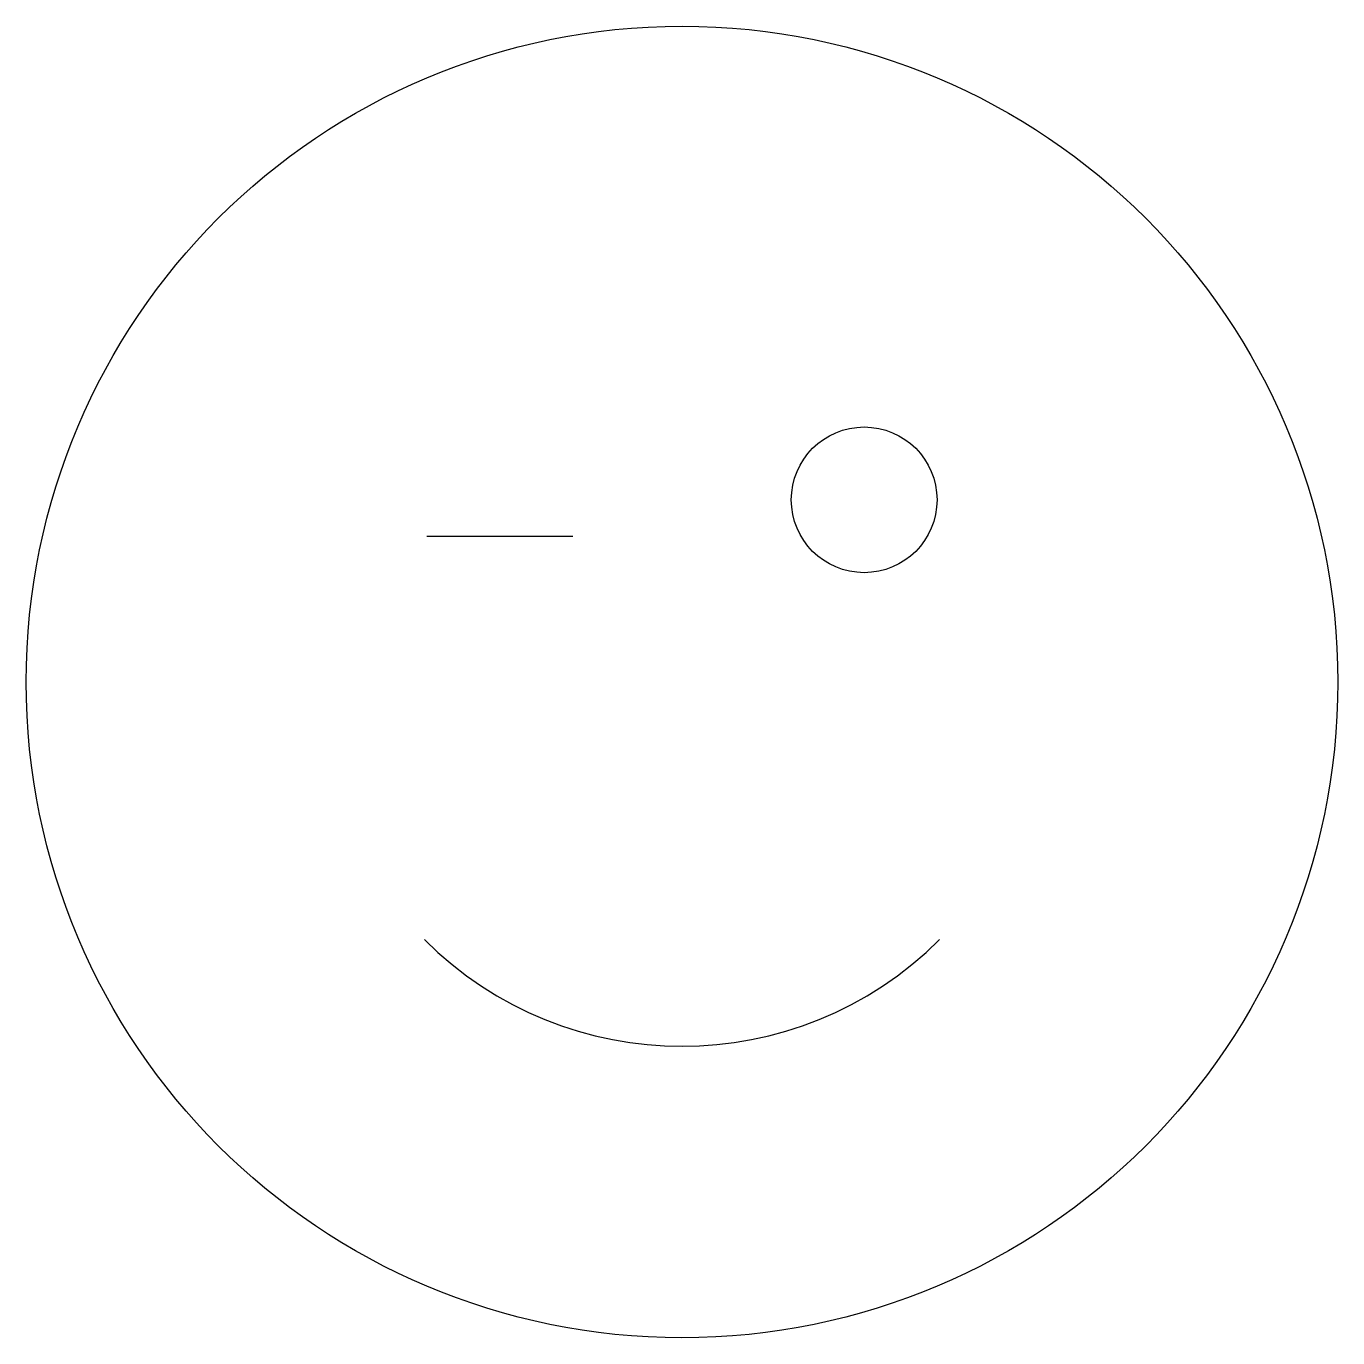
# Model space of a CAD drawing. Extents: x -90 to 90, y -90 to 90.
import ezdxf

# ---------------------------------------------------------------- set-up
doc = ezdxf.new("R2010")
doc.units = 0

msp = doc.modelspace()

# ---------------------------------------------------------------- linework, layer by layer
msp.add_line((-35, 20), (-15, 20))
for centre, radius in [((0, 0), 90), ((25, 25), 10)]:
    msp.add_circle(centre, radius)
msp.add_arc((0, 0), 50, 225, 315)

doc.saveas('drawing.dxf')
